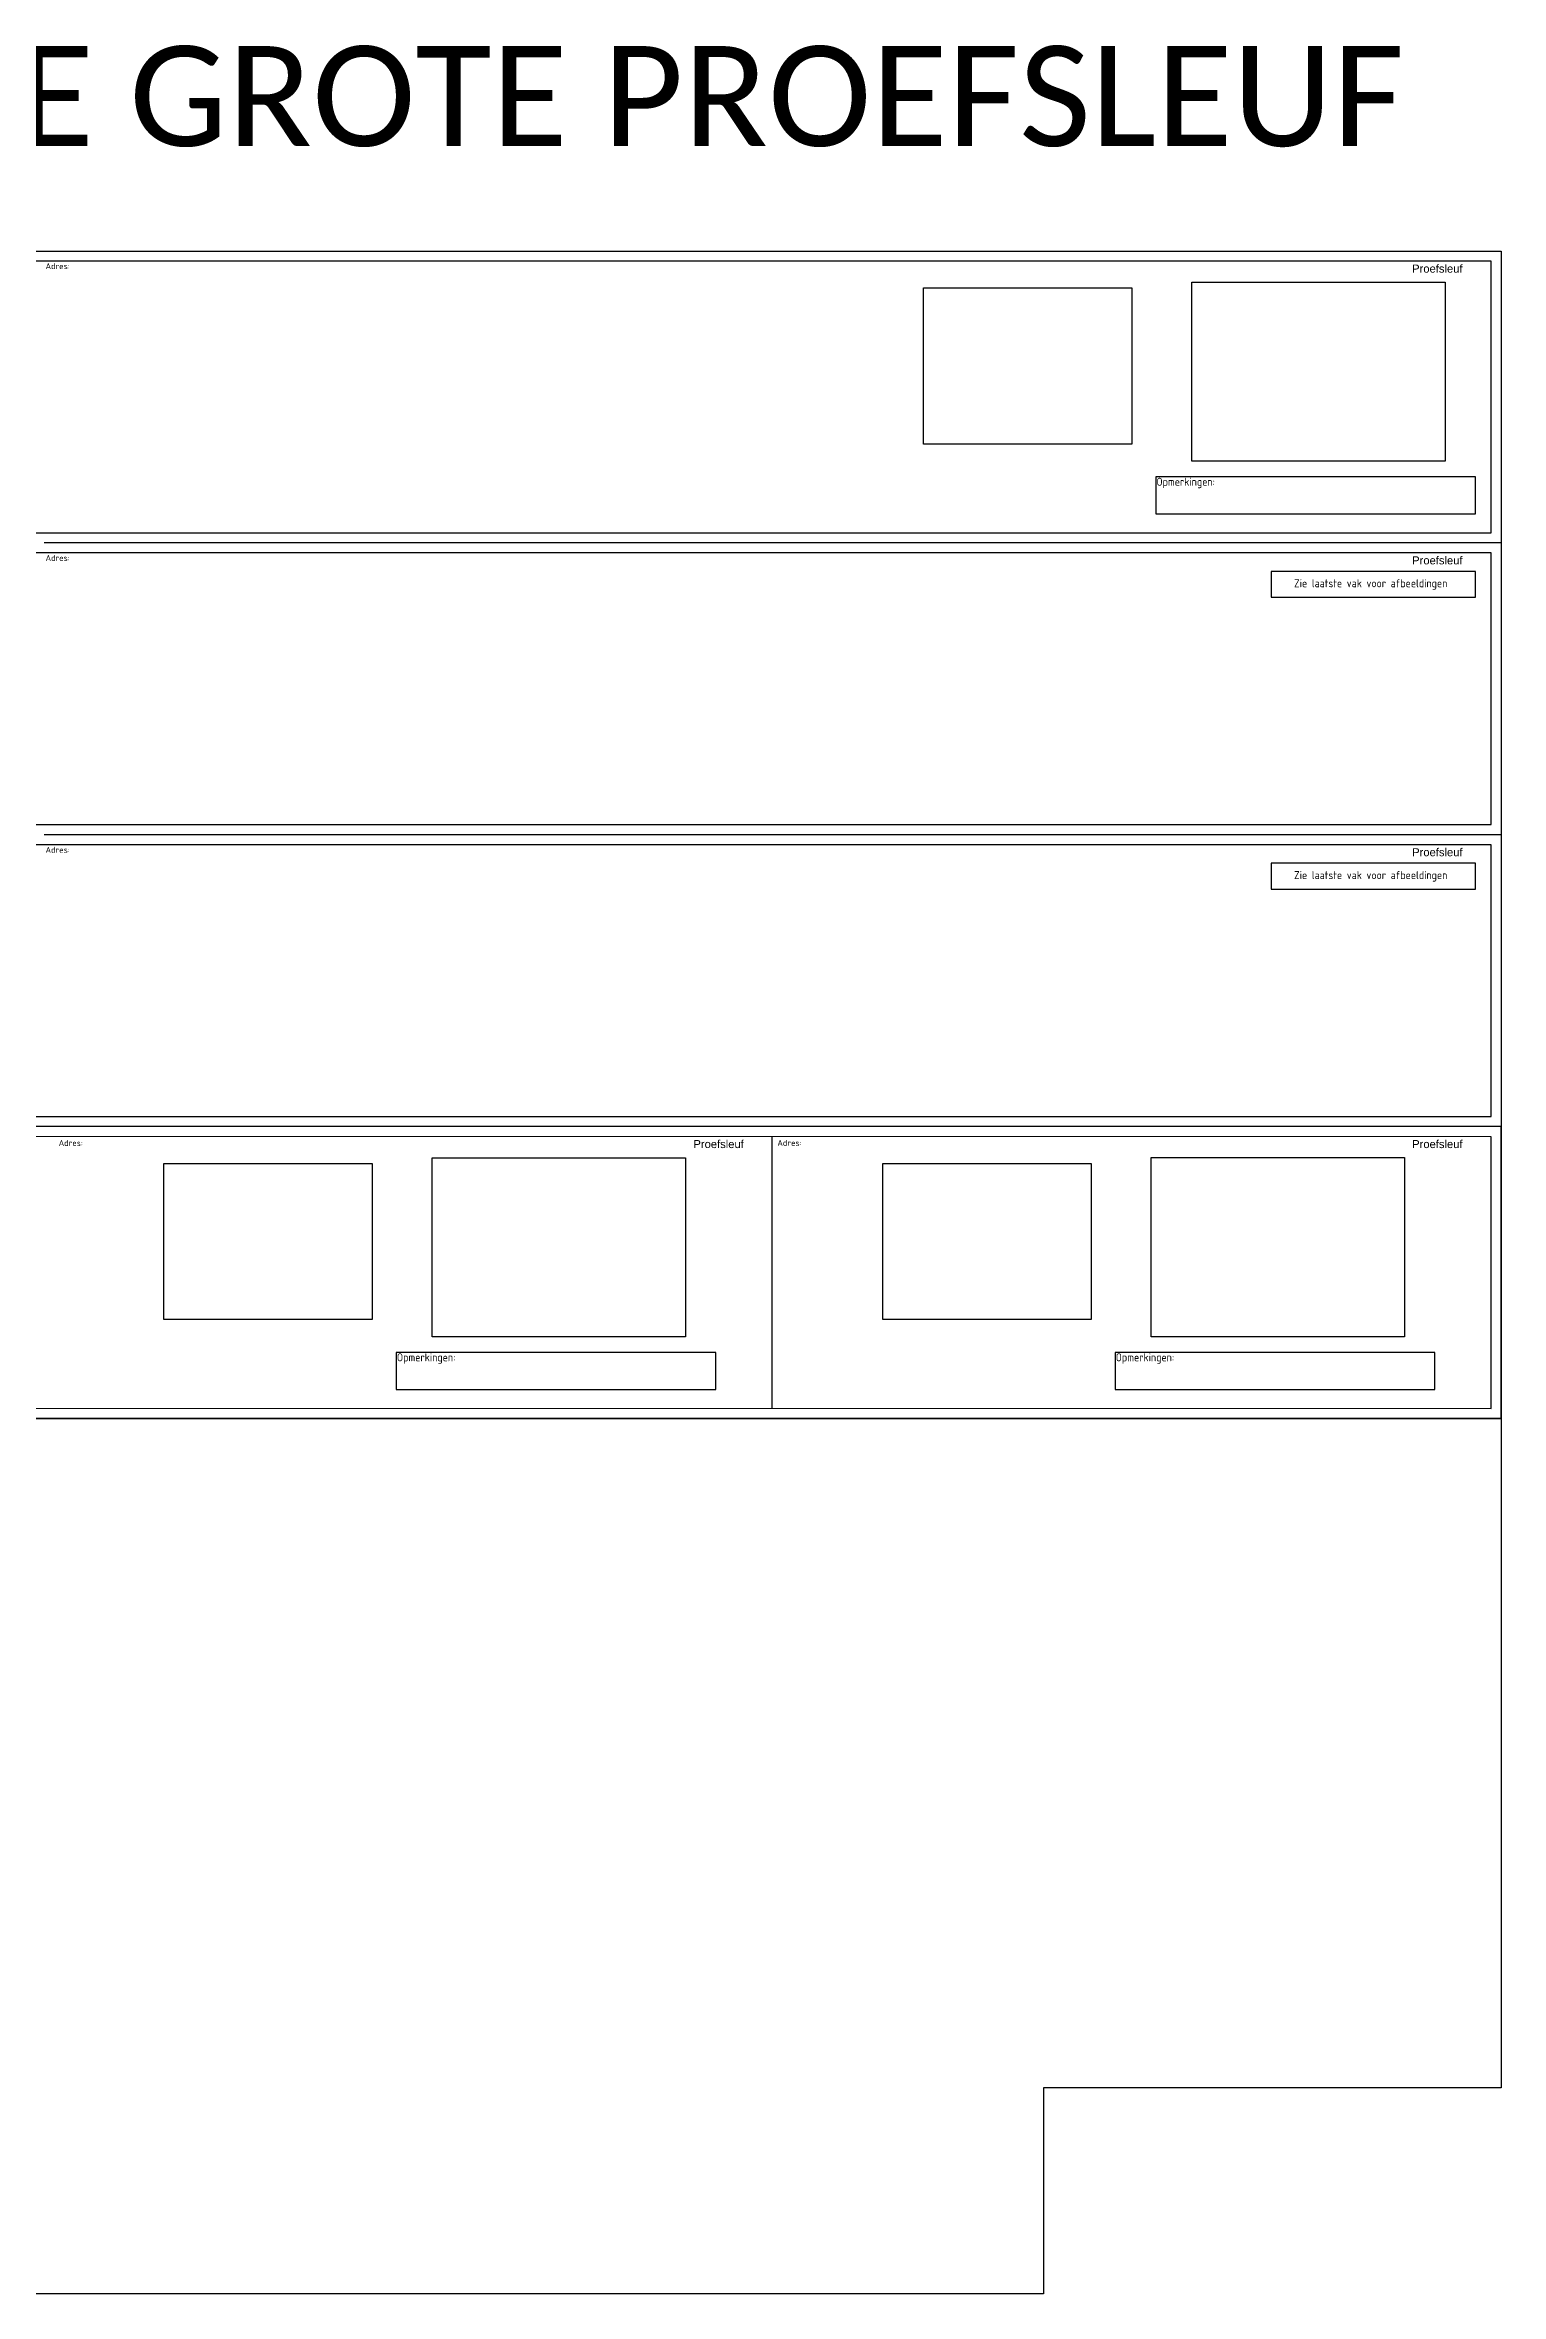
# Model space of a CAD drawing. Header units: metres. Extents: x 194652 to 194707, y 433581 to 433713.
# Drawn here: x 194692.63 to 194707.18, y 433690.22 to 433712.7 of the extents above; entities that cross this region are included whole.
import ezdxf
from ezdxf.enums import TextEntityAlignment as Align

# ---------------------------------------------------------------- set-up
doc = ezdxf.new("R2010")
doc.units = ezdxf.units.M
doc.linetypes.add('DASHEDX2', pattern=[38.1, 25.4, -12.7])
doc.layers.add('Hulplijn kader', color=8, linetype='DASHEDX2')
doc.layers.add('KADER', color=7, linetype='Continuous')
doc.styles.add('Arial', font='arial.ttf', dxfattribs={"height": 0.8})
doc.styles.add('HDB', font='isocp.shx', dxfattribs={"height": 1.25})
doc.styles.add('Legend', font='calibri.ttf')
doc.styles.get("Standard").update_dxf_attribs({"font": 'isocp.shx'})

msp = doc.modelspace()

# ---------------------------------------------------------------- linework, layer by layer
for points in [[(194703.733, 433708.015), (194706.927, 433708.015), (194706.927, 433708.385), (194703.733, 433708.385)], [(194704.885, 433707.182), (194706.927, 433707.182), (194706.927, 433707.441), (194704.885, 433707.441)], [(194704.885, 433704.264), (194706.927, 433704.264), (194706.927, 433704.523), (194704.885, 433704.523)], [(194696.141, 433699.261), (194699.336, 433699.261), (194699.336, 433699.631), (194696.141, 433699.631)], [(194703.326, 433699.262), (194706.52, 433699.262), (194706.52, 433699.631), (194703.326, 433699.631)]]:
    msp.add_lwpolyline(points, close=True)
msp.add_lwpolyline([(194699.899, 433699.071), (194699.899, 433701.788)])
at = {"layer": 'Hulplijn kader', "linetype": 'Continuous'}
for p, q in [((194707.183, 433707.726), (194692.621, 433707.726)), ((194707.183, 433704.808), (194692.621, 433704.808)), ((194707.183, 433701.89), (194678.058, 433701.89))]:
    msp.add_line(p, q, dxfattribs=at)
at = {"layer": 'Hulplijn kader', "linetype": 'Continuous', "ltscale": 0.1}
for points in [[(194704.092, 433710.334), (194706.624, 433710.334), (194706.624, 433708.542), (194704.092, 433708.542)], [(194703.492, 433710.275), (194703.492, 433708.714), (194701.41, 433708.714), (194701.41, 433710.275)], [(194696.501, 433701.579), (194699.033, 433701.579), (194699.033, 433699.788), (194696.501, 433699.788)], [(194703.686, 433701.58), (194706.218, 433701.58), (194706.218, 433699.789), (194703.686, 433699.789)], [(194695.9, 433701.521), (194695.9, 433699.96), (194693.819, 433699.96), (194693.819, 433701.521)], [(194703.085, 433701.522), (194703.085, 433699.96), (194701.003, 433699.96), (194701.003, 433701.522)]]:
    msp.add_lwpolyline(points, close=True, dxfattribs=at)
at = {"layer": 'KADER'}
for points in [[(194678.058, 433710.643), (194707.183, 433710.643), (194707.183, 433698.972), (194692.621, 433698.972), (194692.621, 433698.972), (194678.058, 433698.972), (194678.058, 433710.643)], [(194707.183, 433701.89), (194707.183, 433692.28), (194702.609, 433692.28), (194702.609, 433690.218), (194678.058, 433690.218), (194678.058, 433698.872), (194678.058, 433699.077), (194678.058, 433698.972), (194707.183, 433698.972)]]:
    msp.add_lwpolyline(points, close=True, dxfattribs=at)
at = {"layer": 'KADER', "linetype": 'ByBlock'}
for points in [[(194678.158, 433707.826), (194707.083, 433707.826), (194707.083, 433710.543), (194678.158, 433710.543)], [(194678.158, 433704.909), (194707.083, 433704.909), (194707.083, 433707.626), (194678.158, 433707.626)], [(194678.158, 433701.991), (194707.083, 433701.991), (194707.083, 433704.708), (194678.158, 433704.708)], [(194678.158, 433699.073), (194707.083, 433699.072), (194707.083, 433701.789), (194678.158, 433701.79)]]:
    msp.add_lwpolyline(points, close=True, dxfattribs=at)

# ---------------------------------------------------------------- texts
at = {"style": 'Legend'}
msp.add_text('VOORBEELD VOOR TE GROTE PROEFSLEUF', height=1, dxfattribs=at).set_placement((194679.321, 433711.693))
at = {"char_height": 0.08, "attachment_point": 1}
for s, width, heights, insert in [('Opmerkingen:', 3.18182, [0.357], (194703.739, 433708.377)), ('Zie laatste vak voor afbeeldingen\\P', 1.87275, [0.19], (194705.114, 433707.362)), ('Zie laatste vak voor afbeeldingen\\P', 1.87275, [0.19], (194705.114, 433704.444)), ('Opmerkingen:', 3.18182, [0.357], (194696.147, 433699.623)), ('Opmerkingen:', 3.18182, [0.357], (194703.332, 433699.623))]:
    msp.add_mtext_dynamic_manual_height_columns(s, width=width, gutter_width=9.375, heights=heights, dxfattribs=dict(at, insert=insert))
at = {"layer": 'KADER', "style": 'Arial'}
for p in [(194706.295, 433710.508), (194706.295, 433707.591), (194706.295, 433704.673), (194699.111, 433701.755), (194706.295, 433701.755)]:
    msp.add_text('Proefsleuf', height=0.08, dxfattribs=at).set_placement(p, align=Align.TOP_LEFT)
at = {"layer": 'KADER', "char_height": 0.06, "attachment_point": 1, "style": 'HDB'}
for insert in [(194692.635, 433710.523), (194692.635, 433707.605), (194692.635, 433704.687), (194692.766, 433701.756), (194699.95, 433701.757)]:
    msp.add_mtext_dynamic_manual_height_columns('Adres: ', width=0.77357, gutter_width=6.25, heights=[0], dxfattribs=dict(at, insert=insert))

doc.saveas('drawing.dxf')
